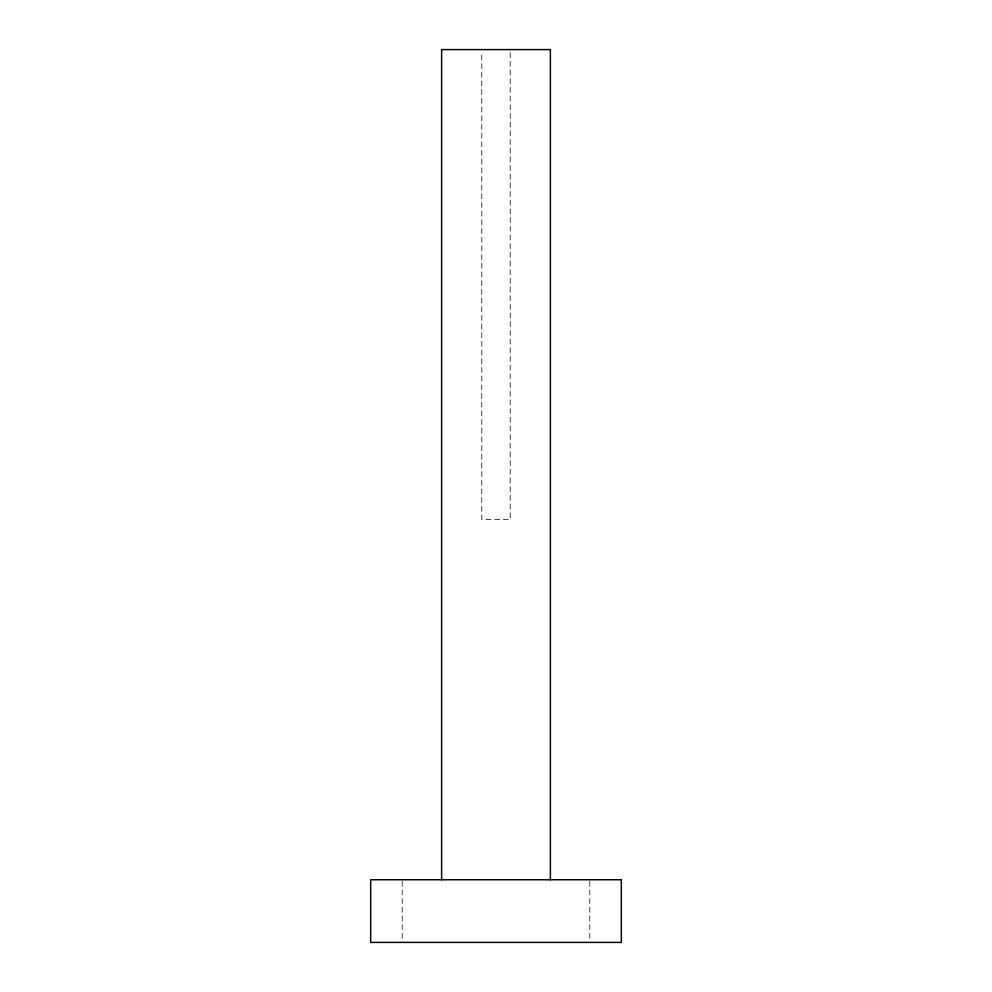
<?xml version="1.0" encoding="UTF-8"?>
<svg xmlns="http://www.w3.org/2000/svg" width="992" height="992" viewBox="0 0 992 992"><rect width="100%" height="100%" fill="white"/><g stroke="black" fill="none" stroke-linecap="round" stroke-linejoin="round"><path stroke-width="0.74" stroke-dasharray="4.96 3.72" d="M589.794 881.28L589.794 940.875M510.21 52.688L510.21 519.498L481.79 519.498L481.79 52.688M402.206 881.28L402.206 942.4"/><path stroke-width="1.49" d="M550.374 879.743L550.374 49.6L441.626 49.6L441.626 879.743M621.327 879.743L370.673 879.743L370.673 942.4L621.327 942.4L621.327 879.743"/></g></svg>
